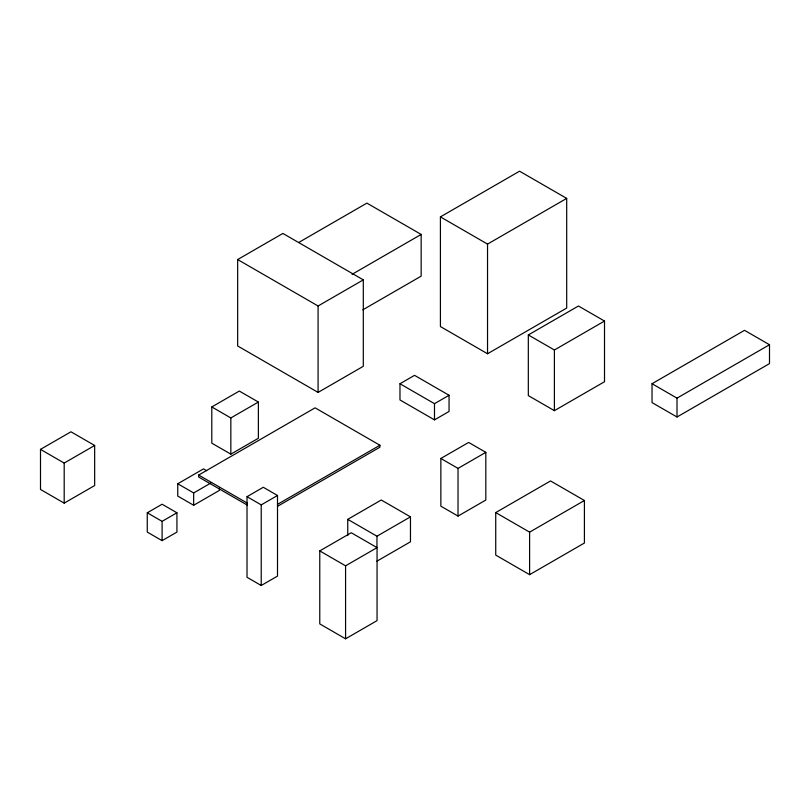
<?xml version="1.0" encoding="UTF-8"?>
<svg xmlns="http://www.w3.org/2000/svg" width="810" height="810" viewBox="0 0 810 810"><rect width="100%" height="100%" fill="white"/><g stroke="black" fill="none" stroke-linecap="round" stroke-linejoin="round"><path stroke-width="1.21" d="M237.664 259.554L282.892 233.442L363.305 279.875L363.305 366.292L318.087 392.404L237.664 345.971L237.664 259.554L318.087 305.988L363.305 279.875M298.89 242.382L366.91 203.118L421.159 234.434L421.159 276.149L362.86 309.805M440.417 216.888L519.564 171.194L566.696 198.399L566.696 308.053L487.539 353.757L440.417 326.551L440.417 216.888L487.539 244.104L566.696 198.399M40.5 449.378L70.966 431.791L94.659 445.47L94.659 485.544L64.192 503.132L40.5 489.453L40.5 449.378L64.192 463.067L94.659 445.47M352.056 274.327L421.159 234.434M211.795 406.954L239.325 391.058L258.38 402.054L258.38 438.261L230.84 454.157L211.795 443.161L211.795 406.954L230.84 417.95L258.38 402.054M219.399 487.934L219.399 490.404L193.661 505.258L177.755 496.074L177.755 483.762L203.492 468.899L206.672 470.731M247.273 505.086L198.663 477.019L198.663 475.055L315.1 407.835L379.91 445.247L379.91 447.211L277.617 506.27M147.268 512.791L162.101 504.225L176.924 512.791L176.924 532.089L162.101 540.655L147.268 532.089L147.268 512.791L162.101 521.346L176.924 512.791M177.755 483.762L193.661 492.946L210.823 483.033M399.978 383.748L414.538 375.344L449.054 395.27L449.054 411.47L434.494 419.874L399.978 399.948L399.978 383.748L434.494 403.674L449.054 395.27M247.02 496.682L263.291 487.276L277.506 495.487L277.506 576.102L261.225 585.498L247.02 577.297L247.02 496.682L261.225 504.883L277.506 495.487M528.322 334.945L578.441 306.008L604.513 321.054L604.513 381.723L554.394 410.66L528.322 395.614L528.322 334.945L554.394 349.991L604.513 321.054M277.617 504.306L379.91 445.247M440.853 458.47L468.646 442.432L485.818 452.344L485.818 500.043L458.025 516.081L440.853 506.169L440.853 458.47L458.025 468.393L485.818 452.344M347.753 535.572L347.753 519.352L381.277 500.003L410.467 516.861L410.467 541.809L376.954 561.158M319.768 550.911L351.246 532.737L377.055 547.641L377.055 620.632L345.576 638.806L319.768 623.903L319.768 550.911L345.576 565.815L377.055 547.641M347.753 519.352L376.954 536.21L410.467 516.861M652.03 383.717L744.522 330.318L769.5 344.736L769.5 363.609L677.008 417.008L652.03 402.59L652.03 383.717L677.008 398.135L769.5 344.736M495.73 512.588L550.537 480.948L584.415 500.499L584.415 543.014L529.608 574.665L495.73 555.103L495.73 512.588L529.608 532.15L584.415 500.499M198.663 475.055L247.273 503.121M677.008 398.135L677.008 417.008M554.394 349.991L554.394 410.66M529.608 532.15L529.608 574.665M487.539 244.104L487.539 353.757M458.025 468.393L458.025 516.081M434.494 403.674L434.494 419.874M376.954 536.21L376.954 547.438M345.576 565.815L345.576 638.806M318.087 305.988L318.087 392.404M261.225 504.883L261.225 585.498M230.84 417.95L230.84 454.157M193.661 492.946L193.661 505.258M162.101 521.346L162.101 540.655M64.192 463.067L64.192 503.132"/></g></svg>
